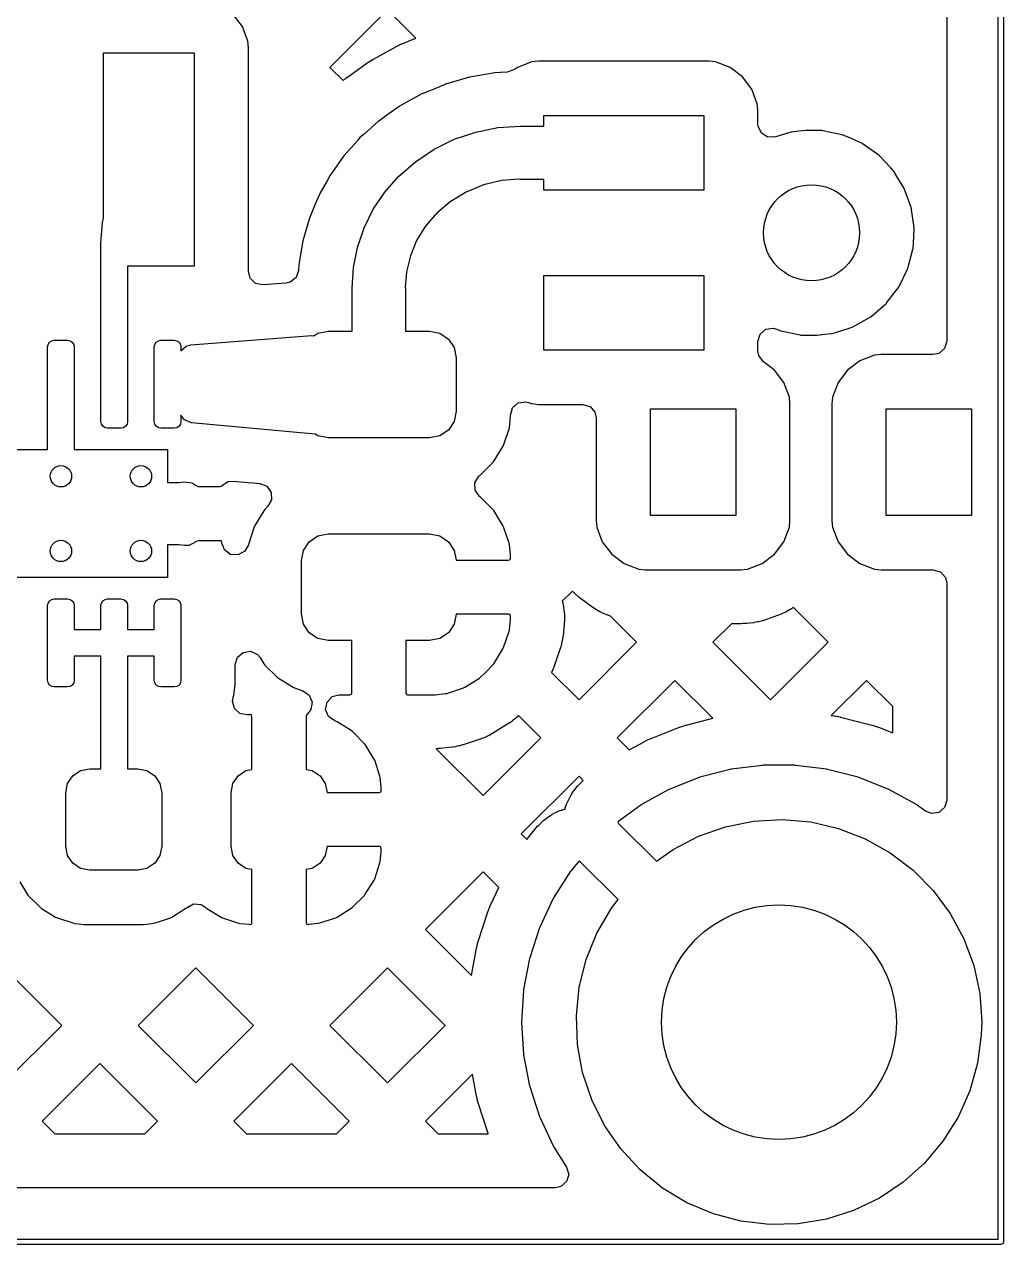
# Model space of a CAD drawing. Extents: x 54.1 to 108.3, y -71.1 to -40.8.
# Drawn here: x 99.14 to 108.31, y -71.09 to -59.66 of the extents above; entities that cross this region are included whole.
import ezdxf

# ---------------------------------------------------------------- set-up
doc = ezdxf.new("R2010")
doc.units = 0
doc.layers.add('BLACK', color=7, linetype='CONTINUOUS')

msp = doc.modelspace()

# ---------------------------------------------------------------- linework, layer by layer
at = {"layer": 'BLACK', "linetype": 'CONTINUOUS'}
for p, q in [((108.265, -71.045), (108.265, -40.895)), ((108.315, -40.87), (108.315, -71.07)), ((107.782, -57.5945), (107.782, -62.6255)), ((101.181, -59.6758), (101.093, -59.5592)), ((102.54, -59.5193), (101.999, -60.0596)), ((102.805, -59.7849), (102.54, -59.5193)), ((101.232, -59.8122), (101.181, -59.6758)), ((101.239, -59.8744), (101.232, -59.8122)), ((102.669, -59.8414), (102.805, -59.7849)), ((99.88, -61.4732), (99.88, -59.9225)), ((99.88, -59.9225), (100.73, -59.9225)), ((100.73, -59.9225), (100.73, -61.9225)), ((101.239, -61.9706), (101.239, -59.8744)), ((102.409, -59.9814), (102.618, -59.866)), ((102.618, -59.866), (102.621, -59.8643)), ((102.621, -59.8643), (102.634, -59.8578)), ((102.634, -59.8578), (102.637, -59.8562)), ((102.637, -59.8562), (102.649, -59.8501)), ((102.649, -59.8501), (102.653, -59.8486)), ((102.653, -59.8486), (102.666, -59.8428)), ((102.666, -59.8428), (102.669, -59.8414)), ((102.166, -60.1496), (102.361, -60.0116)), ((102.361, -60.0116), (102.364, -60.0096)), ((102.364, -60.0096), (102.376, -60.0017)), ((102.376, -60.0017), (102.379, -59.9997)), ((102.379, -59.9997), (102.391, -59.9922)), ((102.391, -59.9922), (102.394, -59.9904)), ((102.394, -59.9904), (102.406, -59.9831)), ((102.406, -59.9831), (102.409, -59.9814)), ((103.895, -60.0083), (103.758, -60.0594)), ((103.957, -60.0015), (103.895, -60.0083)), ((105.553, -60.0015), (103.957, -60.0015)), ((105.615, -60.0083), (105.553, -60.0015)), ((105.752, -60.0594), (105.615, -60.0083)), ((101.999, -60.0596), (102.124, -60.1837)), ((102.138, -60.1713), (102.149, -60.1624)), ((102.149, -60.1624), (102.152, -60.1603)), ((102.152, -60.1603), (102.164, -60.1517)), ((102.164, -60.1517), (102.166, -60.1496)), ((103.309, -60.1525), (103.086, -60.2166)), ((103.312, -60.1515), (103.309, -60.1525)), ((103.309, -60.1525), (103.309, -60.1525)), ((103.547, -60.1115), (103.312, -60.1515)), ((103.599, -60.1086), (103.547, -60.1115)), ((103.662, -60.1051), (103.599, -60.1086)), ((103.731, -60.0801), (103.662, -60.1051)), ((103.732, -60.0791), (103.731, -60.0801)), ((103.758, -60.0594), (103.732, -60.0791)), ((105.868, -60.1467), (105.752, -60.0594)), ((105.956, -60.2633), (105.868, -60.1467)), ((102.124, -60.1837), (102.125, -60.1827)), ((102.125, -60.1827), (102.136, -60.1735)), ((102.136, -60.1735), (102.138, -60.1713)), ((102.952, -60.2717), (102.863, -60.3088)), ((103.08, -60.2189), (102.952, -60.2717)), ((103.083, -60.2175), (103.08, -60.2189)), ((103.08, -60.2189), (103.08, -60.2189)), ((103.086, -60.2166), (103.083, -60.2175)), ((106.007, -60.3997), (105.956, -60.2633)), ((102.863, -60.3088), (102.654, -60.4243)), ((102.651, -60.4263), (102.522, -60.5178)), ((102.654, -60.4243), (102.651, -60.4263)), ((102.651, -60.4263), (102.651, -60.4263)), ((104.005, -60.61), (104.005, -60.51)), ((104.005, -60.51), (105.505, -60.51)), ((105.505, -60.51), (105.505, -61.21)), ((106.013, -60.4619), (106.007, -60.3997)), ((106.013, -60.5912), (106.013, -60.4619)), ((102.457, -60.5647), (102.322, -60.685)), ((102.459, -60.5623), (102.457, -60.5647)), ((102.457, -60.5647), (102.457, -60.5647)), ((102.522, -60.5178), (102.459, -60.5623)), ((103.368, -60.6651), (103.575, -60.6238)), ((103.575, -60.6238), (103.786, -60.61)), ((103.786, -60.61), (104.005, -60.61)), ((106.015, -60.6113), (106.013, -60.5912)), ((106.046, -60.6754), (106.015, -60.6113)), ((102.28, -60.7203), (102.264, -60.741)), ((102.283, -60.7175), (102.28, -60.7203)), ((102.293, -60.7082), (102.283, -60.7175)), ((102.296, -60.7054), (102.293, -60.7082)), ((102.293, -60.7082), (102.293, -60.7082)), ((102.31, -60.6942), (102.296, -60.7054)), ((102.314, -60.6916), (102.31, -60.6942)), ((102.322, -60.685), (102.314, -60.6916)), ((102.978, -60.8265), (103.167, -60.733)), ((103.167, -60.733), (103.368, -60.6651)), ((106.106, -60.7127), (106.046, -60.6754)), ((106.177, -60.7114), (106.106, -60.7127)), ((106.191, -60.7072), (106.177, -60.7114)), ((106.321, -60.6662), (106.191, -60.7072)), ((106.328, -60.6656), (106.321, -60.6662)), ((106.397, -60.6585), (106.328, -60.6656)), ((106.328, -60.6656), (106.328, -60.6656)), ((106.466, -60.6515), (106.397, -60.6585)), ((106.609, -60.6515), (106.466, -60.6515)), ((106.616, -60.6518), (106.609, -60.6515)), ((106.62, -60.6528), (106.616, -60.6518)), ((106.8, -60.6903), (106.62, -60.6528)), ((106.62, -60.6528), (106.62, -60.6528)), ((106.806, -60.6917), (106.8, -60.6903)), ((106.8, -60.6903), (106.8, -60.6903)), ((106.812, -60.6942), (106.806, -60.6917)), ((106.88, -60.7234), (106.812, -60.6942)), ((106.812, -60.6942), (106.812, -60.6942)), ((106.985, -60.769), (106.88, -60.7234)), ((102.259, -60.7463), (102.133, -60.8879)), ((102.264, -60.741), (102.259, -60.7463)), ((102.802, -60.9439), (102.978, -60.8265)), ((106.99, -60.7727), (106.985, -60.769)), ((107.137, -60.8756), (106.99, -60.7727)), ((102.086, -60.9531), (102.031, -61.031)), ((102.133, -60.8879), (102.086, -60.9531)), ((102.643, -61.0832), (102.802, -60.9439)), ((107.145, -60.8807), (107.137, -60.8756)), ((107.149, -60.8853), (107.145, -60.8807)), ((107.258, -61.0002), (107.149, -60.8853)), ((102.004, -61.07), (101.975, -61.1218)), ((102.031, -61.031), (102.004, -61.07)), ((107.278, -61.0222), (107.258, -61.0002)), ((107.282, -61.0276), (107.278, -61.0222)), ((107.324, -61.0964), (107.282, -61.0276)), ((107.282, -61.0276), (107.282, -61.0276)), ((101.975, -61.1218), (101.908, -61.2422)), ((102.516, -61.2287), (102.643, -61.0832)), ((102.643, -61.0832), (102.643, -61.0832)), ((103.44, -61.1613), (103.278, -61.2285)), ((103.611, -61.1203), (103.44, -61.1613)), ((103.773, -61.1075), (103.611, -61.1203)), ((103.786, -61.11), (103.773, -61.1075)), ((104.005, -61.11), (103.786, -61.11)), ((104.005, -61.21), (104.005, -61.11)), ((107.381, -61.1877), (107.324, -61.0964)), ((107.383, -61.1936), (107.381, -61.1877)), ((107.446, -61.3644), (107.383, -61.1936)), ((107.383, -61.1936), (107.383, -61.1936)), ((101.894, -61.2686), (101.854, -61.3644)), ((101.896, -61.2654), (101.894, -61.2686)), ((101.894, -61.2686), (101.894, -61.2686)), ((101.908, -61.2422), (101.896, -61.2654)), ((102.408, -61.3896), (102.516, -61.2287)), ((103.278, -61.2285), (103.128, -61.3203)), ((105.505, -61.21), (104.005, -61.21)), ((101.854, -61.3644), (101.81, -61.4716)), ((102.323, -61.5631), (102.408, -61.3896)), ((103.128, -61.3203), (103.004, -61.4262)), ((107.448, -61.3704), (107.446, -61.3644)), ((107.446, -61.3644), (107.446, -61.3644)), ((107.477, -61.5629), (107.448, -61.3704)), ((99.855, -61.7071), (99.8702, -61.514)), ((99.8702, -61.514), (99.88, -61.4732)), ((101.81, -61.4716), (101.748, -61.6861)), ((102.988, -61.443), (102.895, -61.5518)), ((102.997, -61.4368), (102.988, -61.443)), ((103.004, -61.4262), (102.997, -61.4368)), ((102.26, -61.7463), (102.323, -61.5631)), ((102.895, -61.5518), (102.814, -61.6832)), ((107.467, -61.7574), (107.473, -61.6467)), ((107.473, -61.6467), (107.477, -61.5693)), ((107.477, -61.5693), (107.477, -61.5629)), ((107.477, -61.5693), (107.477, -61.5693)), ((99.855, -63.38), (99.855, -61.7071)), ((101.748, -61.6861), (101.711, -61.9062)), ((102.223, -61.9361), (102.26, -61.7463)), ((102.814, -61.6832), (102.755, -61.8256)), ((107.428, -61.9062), (107.465, -61.7636)), ((107.465, -61.7636), (107.467, -61.7574)), ((107.465, -61.7636), (107.465, -61.7636)), ((102.755, -61.8256), (102.719, -61.9755)), ((100.73, -61.9225), (100.105, -61.9225)), ((100.105, -61.9225), (100.105, -63.38)), ((101.254, -62.0343), (101.239, -61.9706)), ((101.239, -61.9706), (101.239, -61.9706)), ((101.708, -61.9635), (101.684, -62.0304)), ((101.711, -61.9062), (101.708, -61.9619)), ((101.708, -61.9619), (101.708, -61.9635)), ((102.21, -62.1291), (102.223, -61.9361)), ((102.719, -61.9755), (102.708, -62.1182)), ((107.335, -62.1143), (107.415, -61.9516)), ((107.415, -61.9516), (107.418, -61.9458)), ((107.418, -61.9458), (107.428, -61.9062)), ((101.305, -62.0842), (101.254, -62.0343)), ((101.374, -62.0989), (101.305, -62.0842)), ((101.592, -62.0821), (101.374, -62.0989)), ((101.628, -62.0738), (101.592, -62.0821)), ((101.684, -62.0304), (101.628, -62.0738)), ((104.005, -62.71), (104.005, -62.01)), ((104.005, -62.01), (105.505, -62.01)), ((105.505, -62.01), (105.505, -62.71)), ((102.21, -62.5325), (102.21, -62.1291)), ((102.708, -62.1182), (102.71, -62.1291)), ((102.71, -62.1291), (102.71, -62.5325)), ((107.222, -62.2628), (107.297, -62.1663)), ((107.297, -62.1663), (107.332, -62.1205)), ((107.332, -62.1205), (107.335, -62.1143)), ((107.07, -62.397), (107.208, -62.2786)), ((107.208, -62.2786), (107.213, -62.2744)), ((107.213, -62.2744), (107.222, -62.2628)), ((106.895, -62.4955), (106.98, -62.4483)), ((106.98, -62.4483), (107.059, -62.4042)), ((107.059, -62.4042), (107.065, -62.4011)), ((107.059, -62.4042), (107.059, -62.4042)), ((107.065, -62.4011), (107.07, -62.397)), ((107.07, -62.397), (107.07, -62.397)), ((101.851, -62.5774), (101.889, -62.5515)), ((101.889, -62.5515), (101.985, -62.5325)), ((101.985, -62.5325), (102.21, -62.5325)), ((102.71, -62.5325), (102.935, -62.5325)), ((102.935, -62.5325), (103.031, -62.5515)), ((103.031, -62.5515), (103.112, -62.6057)), ((106.013, -62.6292), (106.034, -62.5611)), ((106.034, -62.5611), (106.087, -62.5146)), ((106.087, -62.5146), (106.157, -62.5045)), ((106.157, -62.5045), (106.19, -62.5136)), ((106.19, -62.5136), (106.224, -62.5283)), ((106.224, -62.5283), (106.23, -62.5296)), ((106.23, -62.5296), (106.23, -62.5297)), ((106.23, -62.5297), (106.41, -62.5672)), ((106.41, -62.5672), (106.41, -62.5672)), ((106.41, -62.5672), (106.414, -62.5682)), ((106.414, -62.5682), (106.421, -62.5685)), ((106.421, -62.5685), (106.564, -62.5685)), ((106.564, -62.5685), (106.637, -62.5611)), ((106.637, -62.5611), (106.702, -62.5544)), ((106.702, -62.5544), (106.709, -62.5538)), ((106.702, -62.5544), (106.702, -62.5544)), ((106.709, -62.5538), (106.79, -62.5283)), ((106.79, -62.5283), (106.888, -62.4974)), ((106.888, -62.4974), (106.895, -62.4955)), ((106.888, -62.4974), (106.888, -62.4974)), ((99.355, -62.68), (99.3598, -62.6561)), ((99.355, -63.6425), (99.355, -62.68)), ((99.3598, -62.6561), (99.3733, -62.6358)), ((99.3733, -62.6358), (99.3936, -62.6223)), ((99.3936, -62.6223), (99.4175, -62.6175)), ((99.4175, -62.6175), (99.5425, -62.6175)), ((99.5425, -62.6175), (99.5664, -62.6223)), ((99.5664, -62.6223), (99.5867, -62.6358)), ((99.5867, -62.6358), (99.6002, -62.6561)), ((99.6002, -62.6561), (99.605, -62.68)), ((99.605, -62.68), (99.605, -63.6425)), ((100.355, -62.68), (100.36, -62.6561)), ((100.355, -63.38), (100.355, -62.68)), ((100.36, -62.6561), (100.373, -62.6358)), ((100.373, -62.6358), (100.394, -62.6223)), ((100.394, -62.6223), (100.417, -62.6175)), ((100.417, -62.6175), (100.542, -62.6175)), ((100.542, -62.6175), (100.566, -62.6223)), ((100.566, -62.6223), (100.587, -62.6358)), ((100.587, -62.6358), (100.6, -62.6561)), ((100.6, -62.6561), (100.605, -62.68)), ((100.605, -62.716), (100.654, -62.6726)), ((100.605, -62.68), (100.605, -62.716)), ((100.654, -62.6726), (100.698, -62.6609)), ((100.698, -62.6609), (101.831, -62.573)), ((101.831, -62.573), (101.851, -62.5774)), ((103.112, -62.6057), (103.166, -62.6868)), ((106.013, -62.7177), (106.013, -62.6292)), ((107.782, -62.6255), (107.762, -62.6936)), ((103.166, -62.6868), (103.185, -62.7825)), ((103.185, -62.7825), (103.185, -63.2825)), ((105.505, -62.71), (104.005, -62.71)), ((106.021, -62.7617), (106.013, -62.7177)), ((106.064, -62.8186), (106.021, -62.7617)), ((107.105, -62.7583), (106.968, -62.8094)), ((107.167, -62.7515), (107.105, -62.7583)), ((107.656, -62.7515), (107.167, -62.7515)), ((107.708, -62.7401), (107.656, -62.7515)), ((107.762, -62.6936), (107.708, -62.7401)), ((106.168, -62.8967), (106.064, -62.8186)), ((106.256, -63.0133), (106.168, -62.8967)), ((106.852, -62.8967), (106.764, -63.0133)), ((106.968, -62.8094), (106.852, -62.8967)), ((106.307, -63.1497), (106.256, -63.0133)), ((106.764, -63.0133), (106.713, -63.1497)), ((103.694, -63.3181), (103.714, -63.25)), ((103.714, -63.25), (103.767, -63.2035)), ((103.767, -63.2035), (103.837, -63.1934)), ((103.837, -63.1934), (103.864, -63.2001)), ((103.864, -63.2001), (103.887, -63.209)), ((103.887, -63.209), (103.887, -63.209)), ((103.887, -63.209), (103.895, -63.2117)), ((103.895, -63.2117), (103.957, -63.2185)), ((103.957, -63.2185), (104.37, -63.2185)), ((104.37, -63.2185), (104.439, -63.2385)), ((104.439, -63.2385), (104.485, -63.2922)), ((106.313, -63.2119), (106.307, -63.1497)), ((106.313, -64.3081), (106.313, -63.2119)), ((106.713, -63.1497), (106.706, -63.2119)), ((106.706, -63.2119), (106.706, -64.3081)), ((100.637, -63.3642), (100.605, -63.3198)), ((100.605, -63.3198), (100.605, -63.38)), ((100.703, -63.3904), (100.637, -63.3642)), ((103.185, -63.2825), (103.166, -63.3782)), ((103.683, -63.4374), (103.694, -63.3329)), ((103.694, -63.3329), (103.694, -63.3181)), ((104.485, -63.2922), (104.496, -63.3445)), ((104.496, -63.3445), (104.496, -64.3081)), ((105.005, -64.26), (105.005, -63.26)), ((105.005, -63.26), (105.805, -63.26)), ((105.805, -63.26), (105.805, -64.26)), ((107.215, -64.26), (107.215, -63.26)), ((107.215, -63.26), (108.015, -63.26)), ((108.015, -63.26), (108.015, -64.26)), ((99.8598, -63.4039), (99.855, -63.38)), ((99.8733, -63.4242), (99.8598, -63.4039)), ((99.8936, -63.4377), (99.8733, -63.4242)), ((99.9175, -63.4425), (99.8936, -63.4377)), ((100.042, -63.4425), (99.9175, -63.4425)), ((100.066, -63.4377), (100.042, -63.4425)), ((100.087, -63.4242), (100.066, -63.4377)), ((100.1, -63.4039), (100.087, -63.4242)), ((100.105, -63.38), (100.1, -63.4039)), ((100.36, -63.4039), (100.355, -63.38)), ((100.373, -63.4242), (100.36, -63.4039)), ((100.394, -63.4377), (100.373, -63.4242)), ((100.417, -63.4425), (100.394, -63.4377)), ((100.542, -63.4425), (100.417, -63.4425)), ((100.566, -63.4377), (100.542, -63.4425)), ((100.587, -63.4242), (100.566, -63.4377)), ((100.6, -63.4039), (100.587, -63.4242)), ((100.605, -63.38), (100.6, -63.4039)), ((101.283, -63.444), (100.703, -63.3904)), ((101.863, -63.4975), (101.283, -63.444)), ((103.112, -63.4593), (103.031, -63.5135)), ((103.166, -63.3782), (103.112, -63.4593)), ((103.627, -63.6052), (103.683, -63.4374)), ((101.865, -63.4973), (101.863, -63.4975)), ((101.889, -63.5135), (101.865, -63.4973)), ((101.985, -63.5325), (101.889, -63.5135)), ((102.935, -63.5325), (101.985, -63.5325)), ((103.031, -63.5135), (102.935, -63.5325)), ((98.48, -63.6425), (99.355, -63.6425)), ((99.605, -63.6425), (100.48, -63.6425)), ((100.48, -63.6425), (100.48, -63.951)), ((103.534, -63.7558), (103.627, -63.6052)), ((103.409, -63.881), (103.534, -63.7558)), ((100.989, -63.9798), (101.049, -63.9414)), ((101.049, -63.9414), (101.096, -63.9368)), ((101.096, -63.9368), (101.236, -63.9498)), ((103.36, -63.9529), (103.396, -63.8915)), ((103.396, -63.8915), (103.403, -63.8847)), ((103.403, -63.8847), (103.409, -63.881)), ((100.48, -63.951), (100.58, -63.951)), ((100.58, -63.951), (100.584, -63.9505)), ((100.584, -63.9505), (100.616, -63.9462)), ((100.584, -63.9505), (100.584, -63.9505)), ((100.616, -63.9462), (100.639, -63.9432)), ((100.639, -63.9432), (100.71, -63.9541)), ((100.71, -63.9541), (100.736, -63.9723)), ((100.736, -63.9723), (100.765, -63.9885)), ((100.765, -63.9885), (100.97, -63.9885)), ((100.97, -63.9885), (100.985, -63.984)), ((100.985, -63.984), (100.989, -63.9798)), ((101.236, -63.9498), (101.283, -63.9541)), ((101.283, -63.9541), (101.344, -63.9597)), ((101.344, -63.9597), (101.41, -63.9859)), ((101.41, -63.9859), (101.451, -64.0436)), ((101.451, -64.0436), (101.455, -64.1145)), ((103.363, -64.0238), (103.36, -63.9529)), ((103.404, -64.0817), (103.363, -64.0238)), ((101.455, -64.1145), (101.421, -64.1742)), ((103.413, -64.0888), (103.404, -64.0817)), ((103.528, -64.2033), (103.413, -64.0888)), ((101.382, -64.2157), (101.297, -64.3537)), ((101.391, -64.2043), (101.382, -64.2157)), ((101.421, -64.1742), (101.391, -64.2043)), ((103.537, -64.2147), (103.528, -64.2033)), ((103.622, -64.3525), (103.537, -64.2147)), ((105.805, -64.26), (105.005, -64.26)), ((108.015, -64.26), (107.215, -64.26)), ((101.291, -64.3669), (101.24, -64.5212)), ((101.297, -64.3537), (101.291, -64.3669)), ((103.628, -64.3657), (103.622, -64.3525)), ((103.68, -64.5199), (103.628, -64.3657)), ((104.496, -64.3081), (104.503, -64.3703)), ((104.503, -64.3703), (104.554, -64.5067)), ((106.256, -64.5067), (106.307, -64.3703)), ((106.307, -64.3703), (106.313, -64.3081)), ((106.706, -64.3081), (106.713, -64.3703)), ((106.713, -64.3703), (106.764, -64.5067)), ((100.745, -64.506), (100.683, -64.54)), ((100.747, -64.504), (100.745, -64.506)), ((100.773, -64.4965), (100.747, -64.504)), ((100.974, -64.4965), (100.773, -64.4965)), ((100.982, -64.4982), (100.974, -64.4965)), ((100.984, -64.4994), (100.982, -64.4982)), ((100.988, -64.5157), (100.984, -64.4994)), ((101.754, -64.5868), (101.808, -64.5057)), ((101.808, -64.5057), (101.889, -64.4515)), ((101.889, -64.4515), (101.985, -64.4325)), ((101.985, -64.4325), (102.935, -64.4325)), ((102.935, -64.4325), (103.031, -64.4515)), ((103.031, -64.4515), (103.112, -64.5057)), ((103.112, -64.5057), (103.166, -64.5868)), ((104.554, -64.5067), (104.642, -64.6233)), ((106.168, -64.6233), (106.256, -64.5067)), ((106.764, -64.5067), (106.852, -64.6233)), ((100.58, -64.534), (100.48, -64.534)), ((100.48, -64.534), (100.48, -64.8425)), ((100.584, -64.5345), (100.58, -64.534)), ((100.639, -64.5418), (100.584, -64.5345)), ((100.584, -64.5345), (100.584, -64.5345)), ((100.683, -64.54), (100.639, -64.5418)), ((100.988, -64.5166), (100.988, -64.5157)), ((100.989, -64.5193), (100.988, -64.5166)), ((100.993, -64.532), (100.989, -64.5193)), ((100.994, -64.5317), (100.993, -64.532)), ((101.013, -64.583), (100.994, -64.5317)), ((101.07, -64.6254), (101.013, -64.583)), ((101.141, -64.6303), (101.07, -64.6254)), ((101.203, -64.596), (101.141, -64.6303)), ((101.237, -64.5336), (101.203, -64.596)), ((101.24, -64.5212), (101.237, -64.5336)), ((101.735, -64.6825), (101.754, -64.5868)), ((103.166, -64.5868), (103.184, -64.6785)), ((103.683, -64.5333), (103.68, -64.5199)), ((103.693, -64.6289), (103.683, -64.5333)), ((104.642, -64.6233), (104.758, -64.7106)), ((106.052, -64.7106), (106.168, -64.6233)), ((106.852, -64.6233), (106.968, -64.7106)), ((101.735, -65.1825), (101.735, -64.6825)), ((103.184, -64.6785), (103.675, -64.6785)), ((103.675, -64.6785), (103.69, -64.674)), ((103.69, -64.674), (103.691, -64.6726)), ((103.691, -64.6726), (103.693, -64.665)), ((103.693, -64.6354), (103.693, -64.6289)), ((103.693, -64.665), (103.693, -64.6354)), ((104.758, -64.7106), (104.895, -64.7617)), ((105.915, -64.7617), (106.052, -64.7106)), ((106.968, -64.7106), (107.105, -64.7617)), ((100.48, -64.8425), (98.48, -64.8425)), ((104.895, -64.7617), (104.957, -64.7685)), ((104.957, -64.7685), (105.853, -64.7685)), ((105.853, -64.7685), (105.915, -64.7617)), ((107.105, -64.7617), (107.167, -64.7685)), ((107.167, -64.7685), (107.656, -64.7685)), ((107.656, -64.7685), (107.724, -64.7885)), ((107.724, -64.7885), (107.771, -64.8422)), ((107.771, -64.8422), (107.782, -64.8945)), ((104.274, -64.9692), (104.179, -65.0641)), ((104.297, -64.9928), (104.274, -64.9692)), ((107.782, -64.8945), (107.782, -66.9284)), ((99.355, -65.105), (99.3598, -65.0811)), ((99.3598, -65.0811), (99.3733, -65.0608)), ((99.3733, -65.0608), (99.3936, -65.0473)), ((99.3936, -65.0473), (99.4175, -65.0425)), ((99.4175, -65.0425), (99.5425, -65.0425)), ((99.5425, -65.0425), (99.5664, -65.0473)), ((99.5664, -65.0473), (99.5867, -65.0608)), ((99.5867, -65.0608), (99.6002, -65.0811)), ((99.6002, -65.0811), (99.605, -65.105)), ((99.855, -65.105), (99.8598, -65.0811)), ((99.8598, -65.0811), (99.8733, -65.0608)), ((99.8733, -65.0608), (99.8936, -65.0473)), ((99.8936, -65.0473), (99.9175, -65.0425)), ((99.9175, -65.0425), (100.042, -65.0425)), ((100.042, -65.0425), (100.066, -65.0473)), ((100.066, -65.0473), (100.087, -65.0608)), ((100.087, -65.0608), (100.1, -65.0811)), ((100.1, -65.0811), (100.105, -65.105)), ((100.355, -65.105), (100.36, -65.0811)), ((100.36, -65.0811), (100.373, -65.0608)), ((100.373, -65.0608), (100.394, -65.0473)), ((100.394, -65.0473), (100.417, -65.0425)), ((100.417, -65.0425), (100.542, -65.0425)), ((100.542, -65.0425), (100.566, -65.0473)), ((100.566, -65.0473), (100.587, -65.0608)), ((100.587, -65.0608), (100.6, -65.0811)), ((100.6, -65.0811), (100.605, -65.105)), ((104.179, -65.0641), (104.184, -65.0794)), ((104.184, -65.0794), (104.187, -65.097)), ((104.304, -64.9989), (104.297, -64.9928)), ((104.331, -65.0225), (104.304, -64.9989)), ((104.338, -65.0282), (104.331, -65.0225)), ((104.455, -65.1155), (104.338, -65.0282)), ((99.355, -65.805), (99.355, -65.105)), ((99.605, -65.105), (99.605, -65.33)), ((99.855, -65.33), (99.855, -65.105)), ((100.105, -65.105), (100.105, -65.33)), ((100.355, -65.33), (100.355, -65.105)), ((100.605, -65.105), (100.605, -65.805)), ((101.754, -65.2782), (101.735, -65.1825)), ((103.184, -65.1865), (103.166, -65.2782)), ((103.679, -65.1865), (103.184, -65.1865)), ((103.687, -65.1882), (103.679, -65.1865)), ((103.689, -65.1894), (103.687, -65.1882)), ((103.693, -65.2046), (103.689, -65.1894)), ((104.187, -65.097), (104.198, -65.1686)), ((104.198, -65.1686), (104.199, -65.1865)), ((104.199, -65.1865), (104.199, -65.2329)), ((104.462, -65.1206), (104.455, -65.1155)), ((104.493, -65.1402), (104.462, -65.1206)), ((104.5, -65.1448), (104.493, -65.1402)), ((104.532, -65.1619), (104.5, -65.1448)), ((104.54, -65.1659), (104.532, -65.1619)), ((104.572, -65.181), (104.54, -65.1659)), ((104.581, -65.1844), (104.572, -65.181)), ((104.632, -65.2036), (104.581, -65.1844)), ((106.229, -65.1844), (106.093, -65.2355)), ((106.238, -65.181), (106.229, -65.1844)), ((106.27, -65.1659), (106.238, -65.181)), ((106.278, -65.1619), (106.27, -65.1659)), ((106.31, -65.1448), (106.278, -65.1619)), ((106.317, -65.1402), (106.31, -65.1448)), ((106.346, -65.1218), (106.317, -65.1402)), ((106.672, -65.4477), (106.346, -65.1218)), ((101.808, -65.3593), (101.754, -65.2782)), ((103.166, -65.2782), (103.112, -65.3593)), ((103.683, -65.3304), (103.693, -65.2361)), ((103.693, -65.2296), (103.693, -65.2046)), ((103.693, -65.2361), (103.693, -65.2296)), ((104.196, -65.2844), (104.186, -65.3888)), ((104.197, -65.2812), (104.196, -65.2844)), ((104.198, -65.2683), (104.197, -65.2812)), ((104.199, -65.2522), (104.198, -65.2651)), ((104.198, -65.2651), (104.198, -65.2683)), ((104.199, -65.2329), (104.199, -65.2361)), ((104.199, -65.2361), (104.199, -65.249)), ((104.199, -65.249), (104.199, -65.2522)), ((104.876, -65.4477), (104.632, -65.2036)), ((105.765, -65.2745), (105.591, -65.4477)), ((105.853, -65.2745), (105.765, -65.2745)), ((105.857, -65.2745), (105.853, -65.2745)), ((105.87, -65.2741), (105.857, -65.2745)), ((105.874, -65.2739), (105.87, -65.2741)), ((105.887, -65.2732), (105.874, -65.2739)), ((105.891, -65.273), (105.887, -65.2732)), ((105.904, -65.2719), (105.891, -65.273)), ((105.908, -65.2715), (105.904, -65.2719)), ((105.97, -65.2648), (105.908, -65.2715)), ((105.978, -65.2637), (105.97, -65.2648)), ((106.009, -65.2583), (105.978, -65.2637)), ((106.017, -65.2567), (106.009, -65.2583)), ((106.047, -65.2494), (106.017, -65.2567)), ((106.055, -65.2474), (106.047, -65.2494)), ((106.085, -65.2381), (106.055, -65.2474)), ((106.093, -65.2355), (106.085, -65.2381)), ((99.605, -65.33), (99.855, -65.33)), ((100.105, -65.33), (100.355, -65.33)), ((101.889, -65.4135), (101.808, -65.3593)), ((101.985, -65.4325), (101.889, -65.4135)), ((103.031, -65.4135), (102.935, -65.4325)), ((103.112, -65.3593), (103.031, -65.4135)), ((103.629, -65.4981), (103.68, -65.3438)), ((103.68, -65.3438), (103.683, -65.3304)), ((104.18, -65.423), (104.179, -65.4298)), ((104.185, -65.3956), (104.18, -65.423)), ((104.186, -65.3888), (104.185, -65.3956)), ((101.134, -65.5896), (101.187, -65.5431)), ((101.187, -65.5431), (101.257, -65.533)), ((101.257, -65.533), (101.322, -65.5625)), ((102.206, -65.4325), (101.985, -65.4325)), ((102.206, -65.927), (102.206, -65.4325)), ((102.935, -65.4325), (102.714, -65.4325)), ((102.714, -65.4325), (102.714, -65.9224)), ((103.538, -65.6493), (103.623, -65.5113)), ((103.623, -65.5113), (103.629, -65.4981)), ((104.163, -65.4966), (104.107, -65.6643)), ((104.165, -65.49), (104.163, -65.4966)), ((104.172, -65.4633), (104.165, -65.49)), ((104.173, -65.4566), (104.172, -65.4633)), ((104.179, -65.4298), (104.173, -65.4566)), ((104.336, -65.988), (104.876, -65.4477)), ((105.591, -65.4477), (106.132, -65.988)), ((106.132, -65.988), (106.672, -65.4477)), ((99.855, -65.58), (99.605, -65.58)), ((99.605, -65.58), (99.605, -65.805)), ((99.855, -66.635), (99.855, -65.58)), ((100.355, -65.58), (100.105, -65.58)), ((100.105, -65.58), (100.105, -66.635)), ((100.355, -65.805), (100.355, -65.58)), ((101.114, -65.6578), (101.134, -65.5896)), ((101.322, -65.5625), (101.347, -65.5915)), ((101.347, -65.5915), (101.383, -65.6503)), ((101.383, -65.6503), (101.392, -65.6617)), ((103.529, -65.6607), (103.538, -65.6493)), ((101.114, -65.8424), (101.114, -65.6578)), ((101.392, -65.6617), (101.507, -65.7762)), ((103.414, -65.7754), (103.459, -65.731)), ((103.459, -65.731), (103.529, -65.6607)), ((104.091, -65.7053), (104.079, -65.731)), ((104.079, -65.731), (104.336, -65.988)), ((104.094, -65.6986), (104.091, -65.7053)), ((104.104, -65.6712), (104.094, -65.6986)), ((104.107, -65.6643), (104.104, -65.6712)), ((99.3598, -65.8289), (99.355, -65.805)), ((99.3733, -65.8492), (99.3598, -65.8289)), ((99.3936, -65.8627), (99.3733, -65.8492)), ((99.4175, -65.8675), (99.3936, -65.8627)), ((99.5425, -65.8675), (99.4175, -65.8675)), ((99.5664, -65.8627), (99.5425, -65.8675)), ((99.5867, -65.8492), (99.5664, -65.8627)), ((99.6002, -65.8289), (99.5867, -65.8492)), ((99.605, -65.805), (99.6002, -65.8289)), ((100.36, -65.8289), (100.355, -65.805)), ((100.373, -65.8492), (100.36, -65.8289)), ((100.394, -65.8627), (100.373, -65.8492)), ((100.417, -65.8675), (100.394, -65.8627)), ((100.542, -65.8675), (100.417, -65.8675)), ((100.566, -65.8627), (100.542, -65.8675)), ((100.587, -65.8492), (100.566, -65.8627)), ((100.6, -65.8289), (100.587, -65.8492)), ((100.605, -65.805), (100.6, -65.8289)), ((101.1, -65.9434), (101.113, -65.8465)), ((101.113, -65.8465), (101.114, -65.8424)), ((101.113, -65.8465), (101.113, -65.8465)), ((101.507, -65.7762), (101.518, -65.7853)), ((101.518, -65.7853), (101.656, -65.8703)), ((101.656, -65.8703), (101.669, -65.8765)), ((101.669, -65.8765), (101.749, -65.9029)), ((103.098, -65.9274), (103.252, -65.8759)), ((103.252, -65.8759), (103.265, -65.8697)), ((103.265, -65.8697), (103.403, -65.7844)), ((103.403, -65.7844), (103.414, -65.7754)), ((105.234, -65.8055), (104.693, -66.3457)), ((105.589, -66.1609), (105.234, -65.8055)), ((107.03, -65.8055), (106.7, -66.1348)), ((107.276, -66.0518), (107.03, -65.8055)), ((101.089, -65.9992), (101.095, -65.9701)), ((101.106, -66.068), (101.089, -65.9992)), ((101.094, -65.9697), (101.096, -65.9617)), ((101.095, -65.9701), (101.094, -65.9697)), ((101.096, -65.9617), (101.099, -65.9541)), ((101.099, -65.9541), (101.1, -65.9434)), ((101.749, -65.9029), (101.808, -65.9434)), ((101.808, -65.9434), (101.835, -66.0089)), ((101.974, -66.0102), (102.022, -65.9582)), ((102.022, -65.9582), (102.086, -65.9405)), ((102.086, -65.9405), (102.188, -65.9405)), ((102.188, -65.9405), (102.203, -65.936)), ((102.203, -65.936), (102.204, -65.9346)), ((102.204, -65.9346), (102.206, -65.927)), ((102.714, -65.9224), (102.718, -65.9376)), ((102.718, -65.9376), (102.72, -65.9388)), ((102.72, -65.9388), (102.728, -65.9405)), ((102.728, -65.9405), (102.982, -65.9405)), ((102.982, -65.9405), (102.989, -65.9402)), ((102.989, -65.9402), (103.084, -65.9302)), ((103.084, -65.9302), (103.098, -65.9274)), ((101.158, -66.1166), (101.106, -66.068)), ((101.805, -66.105), (101.781, -66.1329)), ((101.822, -66.0788), (101.805, -66.105)), ((101.835, -66.0089), (101.822, -66.0788)), ((101.961, -66.0801), (101.974, -66.0102)), ((101.988, -66.1457), (101.961, -66.0801)), ((107.276, -66.298), (107.276, -66.0518)), ((101.227, -66.1295), (101.158, -66.1166)), ((101.248, -66.1273), (101.227, -66.1295)), ((101.255, -66.127), (101.248, -66.1273)), ((101.257, -66.127), (101.255, -66.127)), ((101.265, -66.1287), (101.257, -66.127)), ((101.267, -66.1299), (101.265, -66.1287)), ((101.271, -66.1451), (101.267, -66.1299)), ((101.271, -66.6408), (101.271, -66.1451)), ((101.781, -66.1329), (101.779, -66.1405)), ((101.779, -66.1405), (101.779, -66.6408)), ((102.047, -66.1861), (101.988, -66.1457)), ((102.055, -66.1888), (102.047, -66.1861)), ((102.068, -66.195), (102.055, -66.1888)), ((102.201, -66.277), (102.068, -66.195)), ((103.675, -66.2109), (103.525, -66.3039)), ((103.681, -66.2068), (103.675, -66.2109)), ((103.706, -66.1899), (103.681, -66.2068)), ((103.711, -66.1855), (103.706, -66.1899)), ((103.734, -66.1674), (103.711, -66.1855)), ((103.74, -66.1627), (103.734, -66.1674)), ((103.762, -66.1431), (103.74, -66.1627)), ((103.767, -66.1381), (103.762, -66.1431)), ((103.769, -66.1365), (103.767, -66.1381)), ((103.978, -66.3457), (103.769, -66.1365)), ((105.319, -66.2307), (105.335, -66.2263)), ((105.335, -66.2263), (105.339, -66.2252)), ((105.339, -66.2252), (105.589, -66.1609)), ((106.7, -66.1348), (106.726, -66.138)), ((106.726, -66.138), (106.729, -66.1385)), ((106.729, -66.1385), (106.745, -66.141)), ((106.745, -66.141), (106.749, -66.1417)), ((106.749, -66.1417), (106.765, -66.1447)), ((106.765, -66.1447), (106.769, -66.1455)), ((106.769, -66.1455), (106.784, -66.1489)), ((106.784, -66.1489), (106.788, -66.1499)), ((106.788, -66.1499), (107.081, -66.2252)), ((107.081, -66.2252), (107.085, -66.2263)), ((107.085, -66.2263), (107.101, -66.2307)), ((102.213, -66.286), (102.201, -66.277)), ((102.323, -66.3964), (102.213, -66.286)), ((103.453, -66.3401), (103.426, -66.3511)), ((103.46, -66.3372), (103.453, -66.3401)), ((103.486, -66.3249), (103.46, -66.3372)), ((103.493, -66.3216), (103.486, -66.3249)), ((103.519, -66.3075), (103.493, -66.3216)), ((103.525, -66.3039), (103.519, -66.3075)), ((104.996, -66.3564), (105.278, -66.2449)), ((105.278, -66.2449), (105.282, -66.2435)), ((105.282, -66.2435), (105.297, -66.2381)), ((105.297, -66.2381), (105.301, -66.2368)), ((105.301, -66.2368), (105.316, -66.2319)), ((105.316, -66.2319), (105.319, -66.2307)), ((107.101, -66.2307), (107.104, -66.2319)), ((107.104, -66.2319), (107.119, -66.2368)), ((107.119, -66.2368), (107.123, -66.2381)), ((107.123, -66.2381), (107.138, -66.2435)), ((107.138, -66.2435), (107.142, -66.2449)), ((107.142, -66.2449), (107.276, -66.298)), ((102.332, -66.4078), (102.323, -66.3964)), ((102.356, -66.4462), (102.332, -66.4078)), ((102.414, -66.5407), (102.356, -66.4462)), ((103.002, -66.4461), (102.998, -66.4462)), ((102.998, -66.4462), (103.438, -66.886)), ((103.005, -66.446), (103.002, -66.4461)), ((103.018, -66.4453), (103.005, -66.446)), ((103.021, -66.4451), (103.018, -66.4453)), ((103.034, -66.4441), (103.021, -66.4451)), ((103.038, -66.4438), (103.034, -66.4441)), ((103.143, -66.4328), (103.038, -66.4438)), ((103.15, -66.4319), (103.143, -66.4328)), ((103.178, -66.4276), (103.15, -66.4319)), ((103.184, -66.4263), (103.178, -66.4276)), ((103.211, -66.4205), (103.184, -66.4263)), ((103.218, -66.4189), (103.211, -66.4205)), ((103.245, -66.4115), (103.218, -66.4189)), ((103.251, -66.4095), (103.245, -66.4115)), ((103.419, -66.3536), (103.251, -66.4095)), ((103.426, -66.3511), (103.419, -66.3536)), ((103.438, -66.886), (103.978, -66.3457)), ((104.693, -66.3457), (104.805, -66.4572)), ((104.805, -66.4572), (104.939, -66.3835)), ((104.939, -66.3835), (104.942, -66.3816)), ((104.942, -66.3816), (104.957, -66.3744)), ((104.957, -66.3744), (104.96, -66.3726)), ((104.96, -66.3726), (104.975, -66.3659)), ((104.975, -66.3659), (104.978, -66.3643)), ((104.978, -66.3643), (104.993, -66.3579)), ((104.993, -66.3579), (104.996, -66.3564)), ((102.421, -66.5539), (102.414, -66.5407)), ((102.47, -66.7025), (102.421, -66.5539)), ((99.5909, -66.7009), (99.6639, -66.6521)), ((99.6639, -66.6521), (99.75, -66.635)), ((99.75, -66.635), (99.855, -66.635)), ((100.105, -66.635), (100.2, -66.635)), ((100.2, -66.635), (100.286, -66.6521)), ((100.286, -66.6521), (100.359, -66.7009)), ((101.141, -66.7009), (101.214, -66.6521)), ((101.214, -66.6521), (101.271, -66.6408)), ((101.779, -66.6408), (101.836, -66.6521)), ((101.836, -66.6521), (101.909, -66.7009)), ((105.754, -66.641), (105.468, -66.7143)), ((105.762, -66.6395), (105.754, -66.641)), ((106.055, -66.6025), (105.762, -66.6395)), ((106.062, -66.602), (106.055, -66.6025)), ((106.358, -66.602), (106.062, -66.602)), ((106.365, -66.6025), (106.358, -66.602)), ((106.658, -66.6395), (106.365, -66.6025)), ((106.666, -66.641), (106.658, -66.6395)), ((106.952, -66.7143), (106.666, -66.641)), ((99.525, -66.86), (99.5421, -66.7739)), ((99.5421, -66.7739), (99.5909, -66.7009)), ((100.359, -66.7009), (100.408, -66.7739)), ((100.408, -66.7739), (100.425, -66.86)), ((101.075, -66.86), (101.092, -66.7739)), ((101.092, -66.7739), (101.141, -66.7009)), ((101.909, -66.7009), (101.958, -66.7739)), ((101.958, -66.7739), (101.974, -66.856)), ((102.473, -66.7159), (102.47, -66.7025)), ((102.483, -66.808), (102.473, -66.7159)), ((104.336, -66.7035), (103.795, -67.2438)), ((104.276, -66.8571), (104.319, -66.8009)), ((104.319, -66.8009), (104.331, -66.7875)), ((104.331, -66.7875), (104.376, -66.7439)), ((104.376, -66.7439), (104.336, -66.7035)), ((105.461, -66.7168), (105.186, -66.8254)), ((105.468, -66.7143), (105.461, -66.7168)), ((106.959, -66.7168), (106.952, -66.7143)), ((107.234, -66.8254), (106.959, -66.7168)), ((99.525, -67.36), (99.525, -66.86)), ((100.425, -66.86), (100.425, -67.36)), ((101.075, -67.36), (101.075, -66.86)), ((101.974, -66.856), (102.465, -66.856)), ((102.465, -66.856), (102.48, -66.8515)), ((102.48, -66.8515), (102.481, -66.8501)), ((102.481, -66.8501), (102.483, -66.8425)), ((102.483, -66.8146), (102.483, -66.808)), ((102.483, -66.8425), (102.483, -66.8146)), ((104.219, -66.9669), (104.263, -66.8781)), ((104.263, -66.8781), (104.276, -66.8571)), ((105.179, -66.8288), (104.921, -66.9709)), ((105.186, -66.8254), (105.179, -66.8288)), ((107.241, -66.8288), (107.234, -66.8254)), ((107.499, -66.9709), (107.241, -66.8288)), ((104.114, -67.0431), (104.146, -67.0296)), ((104.146, -67.0296), (104.205, -67.0133)), ((104.205, -67.0133), (104.207, -67.0009)), ((104.207, -67.0009), (104.219, -66.9669)), ((104.914, -66.9752), (104.709, -67.1243)), ((104.921, -66.9709), (104.914, -66.9752)), ((107.506, -66.9752), (107.499, -66.9709)), ((107.582, -67.0303), (107.506, -66.9752)), ((107.762, -66.9965), (107.708, -67.043)), ((107.782, -66.9284), (107.762, -66.9965)), ((103.958, -67.1618), (104.007, -67.1167)), ((104.007, -67.1167), (104.02, -67.1063)), ((104.02, -67.1063), (104.073, -67.0686)), ((104.073, -67.0686), (104.081, -67.0633)), ((104.081, -67.0633), (104.114, -67.0431)), ((104.709, -67.1243), (104.7, -67.1352)), ((104.7, -67.1352), (104.707, -67.148)), ((105.709, -67.1773), (105.972, -67.125)), ((105.972, -67.125), (106.24, -67.1102)), ((106.24, -67.1102), (106.507, -67.1334)), ((106.507, -67.1334), (106.769, -67.194)), ((107.638, -67.0531), (107.582, -67.0303)), ((107.708, -67.043), (107.638, -67.0531)), ((103.795, -67.2438), (103.848, -67.2961)), ((103.868, -67.2693), (103.947, -67.1737)), ((103.947, -67.1737), (103.958, -67.1618)), ((104.707, -67.148), (105.061, -67.5017)), ((105.455, -67.2663), (105.709, -67.1773)), ((106.769, -67.194), (107.019, -67.2908)), ((99.5421, -67.4461), (99.525, -67.36)), ((100.425, -67.36), (100.408, -67.4461)), ((101.092, -67.4461), (101.075, -67.36)), ((101.974, -67.364), (101.958, -67.4461)), ((102.469, -67.364), (101.974, -67.364)), ((102.477, -67.3657), (102.469, -67.364)), ((102.479, -67.3669), (102.477, -67.3657)), ((102.483, -67.3821), (102.479, -67.3669)), ((103.848, -67.2961), (103.854, -67.2881)), ((103.854, -67.2881), (103.856, -67.285)), ((103.856, -67.285), (103.866, -67.2724)), ((103.866, -67.2724), (103.868, -67.2693)), ((105.217, -67.39), (105.455, -67.2663)), ((107.019, -67.2908), (107.253, -67.422)), ((99.5909, -67.5191), (99.5421, -67.4461)), ((100.408, -67.4461), (100.359, -67.5191)), ((101.141, -67.5191), (101.092, -67.4461)), ((101.958, -67.4461), (101.909, -67.5191)), ((102.473, -67.5028), (102.483, -67.4119)), ((102.483, -67.4055), (102.483, -67.3821)), ((102.483, -67.4119), (102.483, -67.4055)), ((105.061, -67.5017), (105.217, -67.39)), ((107.253, -67.422), (107.466, -67.5848)), ((99.6639, -67.5679), (99.5909, -67.5191)), ((99.75, -67.585), (99.6639, -67.5679)), ((100.2, -67.585), (99.75, -67.585)), ((100.286, -67.5679), (100.2, -67.585)), ((100.359, -67.5191), (100.286, -67.5679)), ((101.214, -67.5679), (101.141, -67.5191)), ((101.271, -67.5792), (101.214, -67.5679)), ((101.271, -68.0795), (101.271, -67.5792)), ((101.836, -67.5679), (101.779, -67.5792)), ((101.779, -67.5792), (101.779, -68.0749)), ((101.909, -67.5191), (101.836, -67.5679)), ((102.421, -67.6649), (102.47, -67.5162)), ((102.47, -67.5162), (102.473, -67.5028)), ((103.438, -67.6016), (102.897, -68.1418)), ((103.584, -67.7475), (103.438, -67.6016)), ((104.256, -67.5952), (104.098, -67.8443)), ((104.261, -67.5888), (104.256, -67.5952)), ((104.327, -67.509), (104.261, -67.5888)), ((104.337, -67.5018), (104.327, -67.509)), ((104.35, -67.5091), (104.337, -67.5018)), ((104.702, -67.8614), (104.35, -67.5091)), ((107.466, -67.5848), (107.655, -67.776)), ((99.0941, -67.6941), (99.1712, -67.8187)), ((102.333, -67.8112), (102.415, -67.6781)), ((102.415, -67.6781), (102.421, -67.6649)), ((99.1712, -67.8187), (99.2923, -67.9396)), ((102.214, -67.9332), (102.324, -67.8226)), ((102.324, -67.8226), (102.333, -67.8112)), ((103.509, -67.9064), (103.584, -67.7475)), ((107.655, -67.776), (107.814, -67.9919)), ((99.2923, -67.9396), (99.2985, -67.9434)), ((99.2985, -67.9434), (99.2985, -67.9434)), ((99.2985, -67.9434), (99.43, -68.0244)), ((100.521, -68.024), (100.652, -67.9426)), ((100.652, -67.9426), (100.659, -67.9388)), ((100.659, -67.9388), (100.664, -67.9336)), ((100.664, -67.9336), (100.67, -67.929)), ((100.67, -67.929), (100.671, -67.9308)), ((100.671, -67.9308), (100.724, -67.9021)), ((100.724, -67.9021), (100.794, -67.9071)), ((100.794, -67.9071), (100.831, -67.9305)), ((100.831, -67.9305), (100.832, -67.9294)), ((100.832, -67.9294), (100.849, -67.943)), ((100.849, -67.943), (100.982, -68.025)), ((102.069, -68.0244), (102.202, -67.9422)), ((102.202, -67.9422), (102.214, -67.9332)), ((103.492, -67.9467), (103.494, -67.943)), ((103.494, -67.943), (103.499, -67.9283)), ((103.499, -67.9283), (103.501, -67.9246)), ((103.501, -67.9246), (103.507, -67.91)), ((103.507, -67.91), (103.509, -67.9064)), ((104.094, -67.8512), (103.968, -68.1182)), ((104.098, -67.8443), (104.094, -67.8512)), ((104.504, -68.1741), (104.639, -67.942)), ((104.639, -67.942), (104.702, -67.8614)), ((99.43, -68.0244), (99.4379, -68.0293)), ((99.4379, -68.0293), (99.6002, -68.0831)), ((100.386, -68.0713), (100.506, -68.0311)), ((100.506, -68.0311), (100.513, -68.0288)), ((100.506, -68.0311), (100.506, -68.0311)), ((100.513, -68.0288), (100.521, -68.024)), ((100.982, -68.025), (100.995, -68.0312)), ((100.995, -68.0312), (101.144, -68.0805)), ((101.907, -68.0802), (102.056, -68.0306)), ((102.056, -68.0306), (102.069, -68.0244)), ((103.392, -68.2536), (103.485, -67.9654)), ((103.485, -67.9654), (103.487, -67.9617)), ((103.487, -67.9617), (103.492, -67.9467)), ((107.814, -67.9919), (107.942, -68.2281)), ((99.6002, -68.0831), (99.6071, -68.0838)), ((99.6071, -68.0838), (99.6071, -68.0838)), ((99.6071, -68.0838), (99.6484, -68.0881)), ((99.6484, -68.0881), (99.7013, -68.0935)), ((99.7013, -68.0935), (100.249, -68.0935)), ((100.249, -68.0935), (100.252, -68.0932)), ((100.252, -68.0932), (100.286, -68.0896)), ((100.252, -68.0932), (100.252, -68.0932)), ((100.286, -68.0896), (100.351, -68.0829)), ((100.351, -68.0829), (100.386, -68.0713)), ((101.144, -68.0805), (101.157, -68.0834)), ((101.157, -68.0834), (101.248, -68.0927)), ((101.248, -68.0927), (101.253, -68.0929)), ((101.253, -68.0929), (101.268, -68.0885)), ((101.268, -68.0885), (101.269, -68.0871)), ((101.269, -68.0871), (101.271, -68.0795)), ((101.779, -68.0749), (101.783, -68.0901)), ((101.783, -68.0901), (101.785, -68.0913)), ((101.785, -68.0913), (101.793, -68.093)), ((101.793, -68.093), (101.795, -68.093)), ((101.795, -68.093), (101.802, -68.0927)), ((101.802, -68.0927), (101.894, -68.0831)), ((101.894, -68.0831), (101.907, -68.0802)), ((102.897, -68.1418), (103.327, -68.5715)), ((103.965, -68.1256), (103.874, -68.4062)), ((103.968, -68.1182), (103.965, -68.1256)), ((103.381, -68.2919), (103.385, -68.2765)), ((103.385, -68.2765), (103.386, -68.2727)), ((103.386, -68.2727), (103.391, -68.2574)), ((103.391, -68.2574), (103.392, -68.2536)), ((104.403, -68.4229), (104.504, -68.1741)), ((107.942, -68.2281), (108.035, -68.4799)), ((103.327, -68.5715), (103.376, -68.3152)), ((103.376, -68.3152), (103.377, -68.3113)), ((103.377, -68.3113), (103.38, -68.2957)), ((103.38, -68.2957), (103.381, -68.2919)), ((99.4878, -69.0398), (98.9475, -68.4996)), ((100.744, -68.4996), (100.203, -69.0398)), ((101.284, -69.0398), (100.744, -68.4996)), ((102.54, -68.4996), (101.999, -69.0398)), ((103.08, -69.0398), (102.54, -68.4996)), ((103.872, -68.4139), (103.817, -68.7037)), ((103.874, -68.4062), (103.872, -68.4139)), ((104.338, -68.6833), (104.403, -68.4229)), ((108.035, -68.4799), (108.091, -68.7423)), ((103.816, -68.7116), (103.797, -69.006)), ((103.817, -68.7037), (103.816, -68.7116)), ((104.311, -68.9503), (104.338, -68.6833)), ((108.091, -68.7423), (108.11, -69.01)), ((104.321, -69.2185), (104.311, -68.9503)), ((98.9475, -69.5801), (99.4878, -69.0398)), ((99.4878, -69.0398), (99.4878, -69.0398)), ((100.203, -69.0398), (100.744, -69.5801)), ((100.744, -69.5801), (101.284, -69.0398)), ((101.999, -69.0398), (102.54, -69.5801)), ((102.54, -69.5801), (103.08, -69.0398)), ((103.797, -69.006), (103.797, -69.014)), ((103.797, -69.014), (103.816, -69.3084)), ((108.11, -69.01), (108.106, -69.1293)), ((108.106, -69.1293), (108.071, -69.3953)), ((103.816, -69.3084), (103.817, -69.3163)), ((103.817, -69.3163), (103.872, -69.6061)), ((104.37, -69.4825), (104.321, -69.2185)), ((99.8455, -69.3976), (99.3053, -69.9378)), ((100.386, -69.9378), (99.8455, -69.3976)), ((101.642, -69.3976), (101.101, -69.9378)), ((102.182, -69.9378), (101.642, -69.3976)), ((108.071, -69.3953), (107.998, -69.6536)), ((103.337, -69.4986), (102.897, -69.9378)), ((103.376, -69.7048), (103.337, -69.4986)), ((104.455, -69.7371), (104.37, -69.4825)), ((103.872, -69.6061), (103.874, -69.6138)), ((103.874, -69.6138), (103.965, -69.8944)), ((107.998, -69.6536), (107.889, -69.8991)), ((103.377, -69.7087), (103.376, -69.7048)), ((103.38, -69.7243), (103.377, -69.7087)), ((103.381, -69.7281), (103.38, -69.7243)), ((103.385, -69.7435), (103.381, -69.7281)), ((103.386, -69.7473), (103.385, -69.7435)), ((103.391, -69.7626), (103.386, -69.7473)), ((103.392, -69.7664), (103.391, -69.7626)), ((103.485, -70.0546), (103.392, -69.7664)), ((104.575, -69.9772), (104.455, -69.7371)), ((99.3053, -69.9378), (99.4235, -70.056)), ((100.268, -70.056), (100.386, -69.9378)), ((101.101, -69.9378), (101.22, -70.056)), ((102.064, -70.056), (102.182, -69.9378)), ((102.897, -69.9378), (103.016, -70.056)), ((103.965, -69.8944), (103.968, -69.9018)), ((103.968, -69.9018), (104.094, -70.1688)), ((104.727, -70.198), (104.575, -69.9772)), ((107.889, -69.8991), (107.747, -70.1268)), ((99.4235, -70.056), (100.268, -70.056)), ((101.22, -70.056), (102.064, -70.056)), ((103.016, -70.056), (103.486, -70.056)), ((103.486, -70.056), (103.485, -70.0546)), ((104.094, -70.1688), (104.098, -70.1757)), ((104.098, -70.1757), (104.22, -70.3685)), ((104.909, -70.395), (104.727, -70.198)), ((107.747, -70.1268), (107.574, -70.3322)), ((107.574, -70.3322), (107.375, -70.5113)), ((104.24, -70.4367), (104.219, -70.5047)), ((104.22, -70.3685), (104.24, -70.4367)), ((105.117, -70.5645), (104.909, -70.395)), ((104.114, -70.562), (91.5291, -70.562)), ((104.165, -70.5509), (104.114, -70.562)), ((104.219, -70.5047), (104.165, -70.5509)), ((105.347, -70.7029), (105.117, -70.5645)), ((107.375, -70.5113), (107.151, -70.6604)), ((107.151, -70.6604), (106.909, -70.7766)), ((105.595, -70.8076), (105.347, -70.7029)), ((106.909, -70.7766), (106.654, -70.8575)), ((105.854, -70.8763), (105.595, -70.8076)), ((106.12, -70.9079), (105.854, -70.8763)), ((106.389, -70.9016), (106.12, -70.9079)), ((106.654, -70.8575), (106.389, -70.9016)), ((108.29, -71.095), (54.09, -71.095)), ((54.115, -71.045), (108.265, -71.045)), ((108.308, -71.0877), (108.29, -71.095)), ((108.315, -71.07), (108.308, -71.0877))]:
    msp.add_line(p, q, dxfattribs=at)
at = {"layer": 'BLACK'}
for centre, radius in [((106.515, -61.61), 0.45), ((106.515, -61.61), 0.45), ((99.48, -63.8925), 0.1), ((99.48, -63.8925), 0.1), ((100.23, -63.8925), 0.1), ((100.23, -63.8925), 0.1), ((99.48, -64.5925), 0.1), ((99.48, -64.5925), 0.1), ((100.23, -64.5925), 0.1), ((100.23, -64.5925), 0.1), ((106.21, -69.01), 1.1), ((106.21, -69.01), 1.1)]:
    msp.add_circle(centre, radius, dxfattribs=at)

doc.saveas('drawing.dxf')
